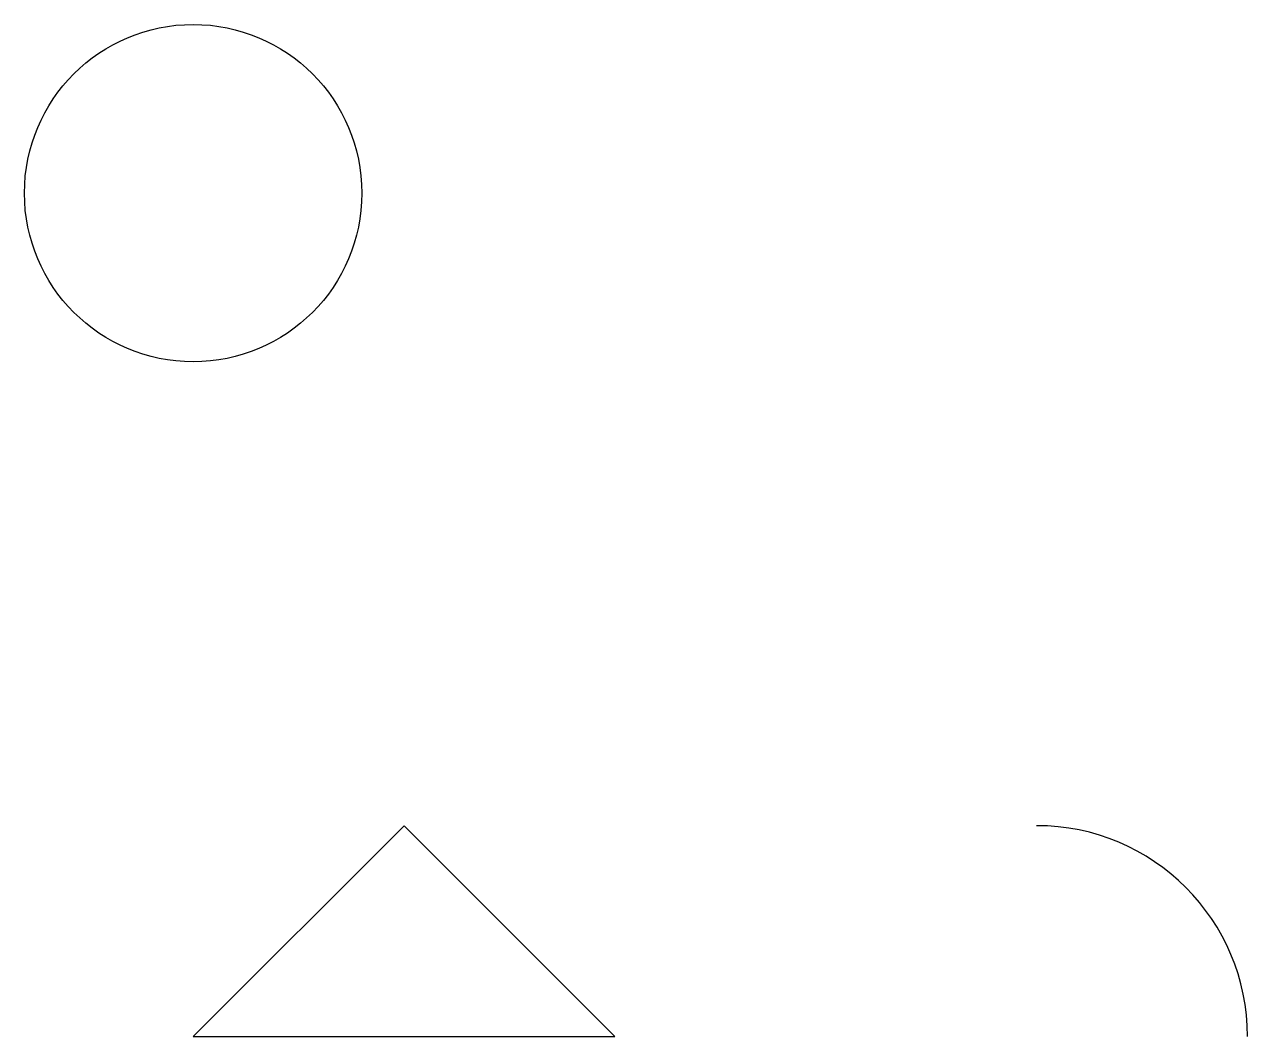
# Model space of a CAD drawing. Header units: metres. Extents: x -4 to 25, y 0 to 24.
import ezdxf

# ---------------------------------------------------------------- set-up
doc = ezdxf.new("R2010")
doc.units = ezdxf.units.M

msp = doc.modelspace()

# ---------------------------------------------------------------- linework, layer by layer
msp.add_line((0, 0), (10, 0))
msp.add_lwpolyline([(0, 0), (5, 5), (10, 0)])
msp.add_circle((0, 20), 4)
msp.add_arc((20, 0), 5, 0, 90)

doc.saveas('drawing.dxf')
